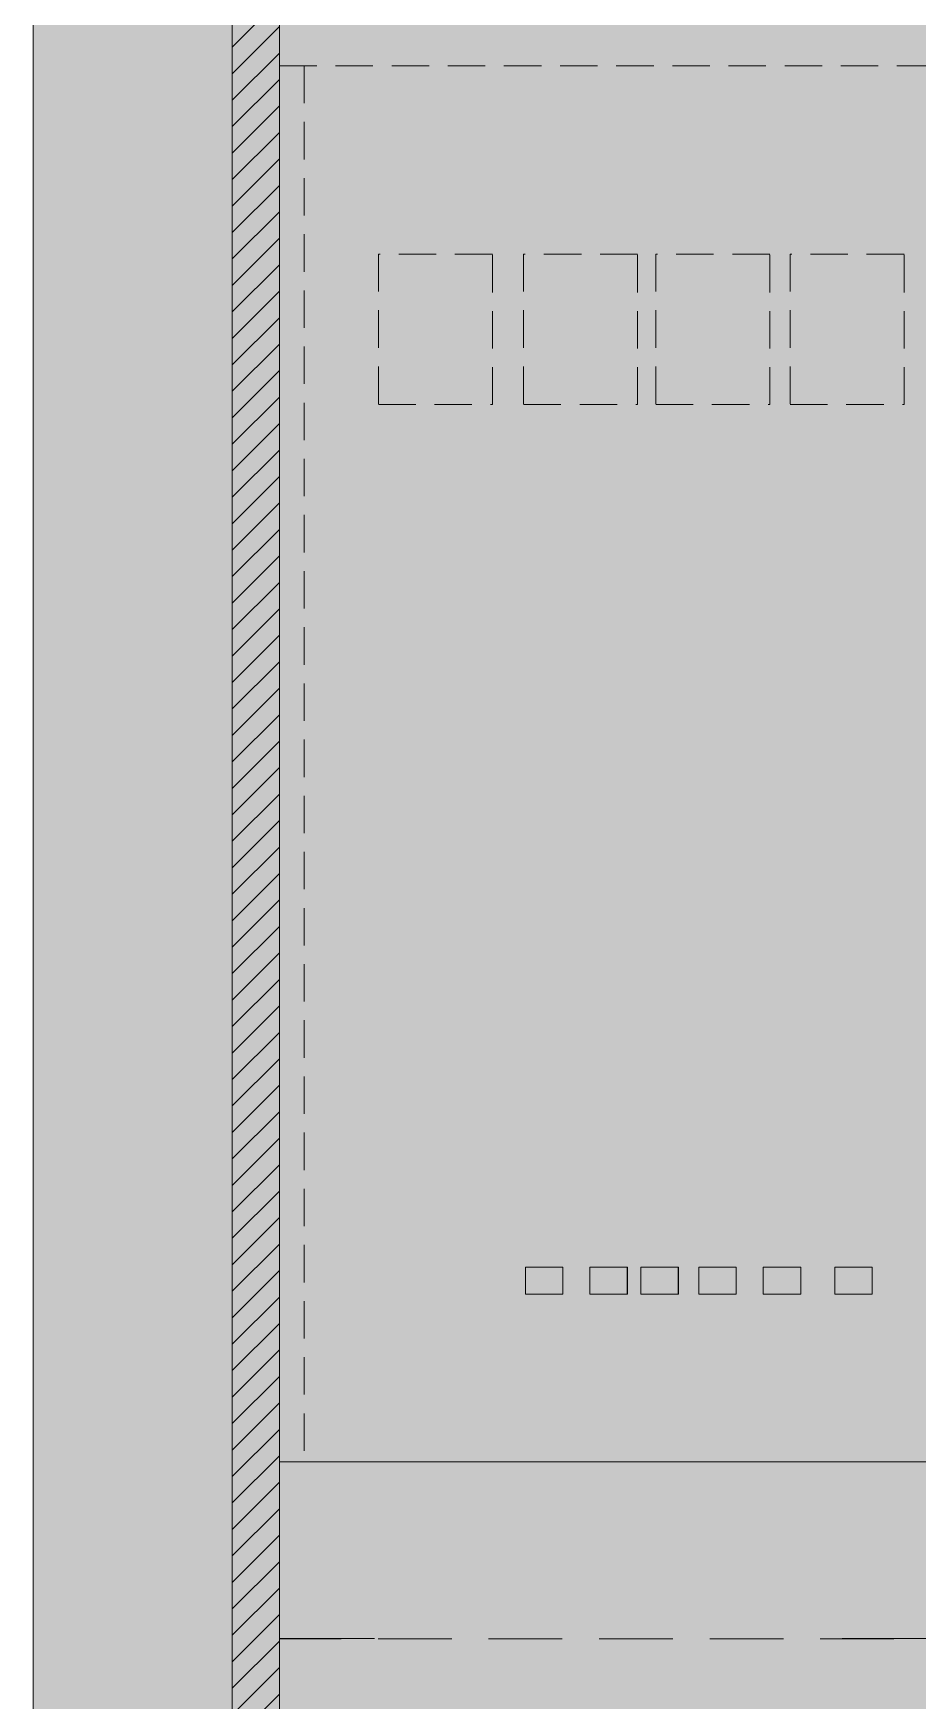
# Model space of a CAD drawing. Header units: millimetres. Extents: x 5622 to 8918, y 2044 to 6634.
# Drawn here: x 8317.6 to 8467.6, y 5187.8 to 5470.7 of the extents above; entities that cross this region are included whole.
import ezdxf

# ---------------------------------------------------------------- set-up
doc = ezdxf.new("R2010")
doc.units = ezdxf.units.MM
doc.linetypes.add('NASCOSTA', pattern=[9.525, 6.35, -3.175])
doc.linetypes.add('TRATTEGGIATA', pattern=[0.75, 0.5, -0.25])
for name, color, linetype, lineweight in [('F_ARREDI', 7, 'Continuous', 5), ('F_COMPLEMENTI', 85, 'Continuous', 5), ('F_MULTI laminato OPACO', 1, 'Continuous', 5), ('F_MULTI laminato OPACO_retino', 1, 'Continuous', 5), ('F_Proiezioni', 253, 'NASCOSTA', 9), ('F_VETRO stratificato_pellilocala satinata', 151, 'Continuous', 5)]:
    doc.layers.add(name, color=color, linetype=linetype, lineweight=lineweight)

# ---------------------------------------------------------------- blocks, each defined once
blk = doc.blocks.new("LIBRERIA_ingresso-living_sez._B.B'")
at = {"layer": 'F_MULTI laminato OPACO_retino', "true_color": 0x636466}
h = blk.add_hatch(color=251, dxfattribs=at)
h.dxf.hatch_style = 1
h.paths.add_polyline_path([(41313.13, 11071.13), (41913.13, 11071.13), (41913.13, 13145.63), (41313.13, 13145.63)])
at = {"layer": 'F_MULTI laminato OPACO_retino', "true_color": 0x939598}
h = blk.add_hatch(color=252, dxfattribs=at)
h.dxf.hatch_style = 1
h.paths.add_polyline_path([(41313.13, 13145.63), (41613.13, 13145.63), (41613.13, 11071.13), (41313.13, 11071.13)])
at = {"layer": 'F_MULTI laminato OPACO', "color": 5}
for points in [[(41313.13, 11071.13), (41913.13, 11071.13), (41913.13, 13145.63), (41313.13, 13145.63)], [(41313.13, 13145.63), (41613.13, 13145.63), (41613.13, 11071.13), (41313.13, 11071.13)]]:
    blk.add_lwpolyline(points, close=True, dxfattribs=at)
at = {"layer": 'F_Proiezioni', "color": 1}
for p, q in [((41354.88, 12872.45), (41496.31, 12872.45)), ((41354.88, 12872.45), (41354.88, 12635.63)), ((41359.06, 12872.45), (41359.06, 12635.63)), ((41359.06, 12872.45), (41359.06, 12635.63)), ((41359.06, 12872.45), (41359.06, 12635.63)), ((41371.67, 12840.51), (41371.67, 12814.97)), ((41391.01, 12840.51), (41371.67, 12840.51)), ((41391.01, 12814.97), (41391.01, 12840.51)), ((41396.3, 12840.51), (41396.3, 12814.97)), ((41415.64, 12840.51), (41396.3, 12840.51)), ((41415.64, 12814.97), (41415.64, 12840.51)), ((41418.74, 12840.51), (41418.74, 12814.97)), ((41438.08, 12840.51), (41418.74, 12840.51)), ((41438.08, 12814.97), (41438.08, 12840.51)), ((41441.53, 12840.51), (41441.53, 12814.97)), ((41460.87, 12840.51), (41441.53, 12840.51)), ((41460.87, 12814.97), (41460.87, 12840.51)), ((41371.67, 12814.97), (41391.01, 12814.97)), ((41396.3, 12814.97), (41415.64, 12814.97)), ((41418.74, 12814.97), (41438.08, 12814.97)), ((41441.53, 12814.97), (41460.87, 12814.97)), ((41402.95, 12668.67), (41396.61, 12668.67)), ((41396.61, 12668.67), (41396.61, 12664.05)), ((41402.95, 12664.05), (41402.95, 12668.67)), ((41413.91, 12668.67), (41407.57, 12668.67)), ((41407.57, 12668.67), (41407.57, 12664.05)), ((41413.91, 12664.05), (41413.91, 12668.67)), ((41422.56, 12668.67), (41416.22, 12668.67)), ((41416.22, 12668.67), (41416.22, 12664.05)), ((41422.56, 12664.05), (41422.56, 12668.67)), ((41432.37, 12668.67), (41426.03, 12668.67)), ((41426.03, 12668.67), (41426.03, 12664.05)), ((41432.37, 12664.05), (41432.37, 12668.67)), ((41443.33, 12668.67), (41436.98, 12668.67)), ((41436.98, 12668.67), (41436.98, 12664.05)), ((41443.33, 12664.05), (41443.33, 12668.67)), ((41455.44, 12668.67), (41449.1, 12668.67)), ((41449.1, 12668.67), (41449.1, 12664.05)), ((41455.44, 12664.05), (41455.44, 12668.67)), ((41396.61, 12664.05), (41402.95, 12664.05)), ((41407.57, 12664.05), (41413.91, 12664.05)), ((41416.22, 12664.05), (41422.56, 12664.05)), ((41426.03, 12664.05), (41432.37, 12664.05)), ((41436.98, 12664.05), (41443.33, 12664.05)), ((41449.1, 12664.05), (41455.44, 12664.05)), ((41354.88, 12635.63), (41496.31, 12635.63))]:
    blk.add_line(p, q, dxfattribs=at)
at = {"layer": 'F_Proiezioni', "color": 1, "ltscale": 10}
blk.add_lwpolyline([(41346.88, 13121.63), (41354.88, 13121.63), (41354.88, 11167.63), (41346.88, 11167.63)], close=True, dxfattribs=at)
at = {"layer": 'F_Proiezioni', "color": 1, "ltscale": 25}
blk.add_lwpolyline([(41354.88, 12635.63), (41609.13, 12635.63), (41609.13, 12605.63), (41354.88, 12605.63)], close=True, dxfattribs=at)

msp = doc.modelspace()

# ---------------------------------------------------------------- hatches: boundary and pattern name
at = {"layer": 'F_VETRO stratificato_pellilocala satinata', "ltscale": 10}
h = msp.add_hatch(color=256, dxfattribs=at)
h.dxf.hatch_style = 1
h.paths.add_polyline_path([(8351.313, 5714.327), (8359.313, 5714.327), (8359.313, 3760.327), (8351.313, 3760.327)])
at = {"layer": 'F_VETRO stratificato_pellilocala satinata', "ltscale": 10, "true_color": 0x636466}
h = msp.add_hatch(dxfattribs=at)
h.set_pattern_fill('ANSI31', color=251)
h.set_pattern_definition([(45, (53607.5868, -7323.7995), (-2.24506403, 2.24506403), [])])
h.paths.add_polyline_path([(8351.313, 5714.327), (8359.313, 5714.327), (8359.313, 3760.327), (8351.313, 3760.327)])

# ---------------------------------------------------------------- linework, layer by layer
at = {"layer": 'F_COMPLEMENTI', "linetype": 'NASCOSTA'}
for p, q in [((8359.313, 5465.154), (8500.745, 5465.154)), ((8359.313, 5465.154), (8359.313, 5228.326)), ((8363.493, 5465.154), (8363.493, 5228.326)), ((8363.493, 5465.154), (8363.493, 5228.326)), ((8363.493, 5465.154), (8363.493, 5228.326)), ((8376.102, 5433.213), (8376.102, 5407.676)), ((8395.437, 5433.213), (8376.102, 5433.213)), ((8395.437, 5407.676), (8395.437, 5433.213)), ((8400.731, 5433.213), (8400.731, 5407.676)), ((8420.067, 5433.213), (8400.731, 5433.213)), ((8420.067, 5407.676), (8420.067, 5433.213)), ((8423.174, 5433.213), (8423.174, 5407.676)), ((8442.509, 5433.213), (8423.174, 5433.213)), ((8442.509, 5407.676), (8442.509, 5433.213)), ((8445.962, 5433.213), (8445.962, 5407.676)), ((8465.297, 5433.213), (8445.962, 5433.213)), ((8465.297, 5407.676), (8465.297, 5433.213)), ((8376.102, 5407.676), (8395.437, 5407.676)), ((8400.731, 5407.676), (8420.067, 5407.676)), ((8423.174, 5407.676), (8442.509, 5407.676)), ((8445.962, 5407.676), (8465.297, 5407.676)), ((8407.385, 5261.367), (8401.04, 5261.367)), ((8401.04, 5261.367), (8401.04, 5256.751)), ((8407.385, 5256.751), (8407.385, 5261.367)), ((8418.344, 5261.367), (8411.999, 5261.367)), ((8411.999, 5261.367), (8411.999, 5256.751)), ((8418.344, 5256.751), (8418.344, 5261.367)), ((8426.996, 5261.367), (8420.651, 5261.367)), ((8420.651, 5261.367), (8420.651, 5256.751)), ((8426.996, 5256.751), (8426.996, 5261.367)), ((8436.801, 5261.367), (8430.456, 5261.367)), ((8430.456, 5261.367), (8430.456, 5256.751)), ((8436.801, 5256.751), (8436.801, 5261.367)), ((8447.76, 5261.367), (8441.415, 5261.367)), ((8441.415, 5261.367), (8441.415, 5256.751)), ((8447.76, 5256.751), (8447.76, 5261.367)), ((8459.872, 5261.367), (8453.528, 5261.367)), ((8453.528, 5261.367), (8453.528, 5256.751)), ((8459.872, 5256.751), (8459.872, 5261.367)), ((8401.04, 5256.751), (8407.385, 5256.751)), ((8411.999, 5256.751), (8418.344, 5256.751)), ((8420.651, 5256.751), (8426.996, 5256.751)), ((8430.456, 5256.751), (8436.801, 5256.751)), ((8441.415, 5256.751), (8447.76, 5256.751)), ((8453.528, 5256.751), (8459.872, 5256.751)), ((8359.313, 5228.326), (8500.745, 5228.326))]:
    msp.add_line(p, q, dxfattribs=at)
at = {"layer": 'F_MULTI laminato OPACO', "linetype": 'TRATTEGGIATA', "ltscale": 25}
msp.add_lwpolyline([(8359.313, 5228.326), (8613.563, 5228.326), (8613.563, 5198.326), (8359.313, 5198.326)], close=True, dxfattribs=at)
at = {"layer": 'F_VETRO stratificato_pellilocala satinata', "color": 1, "ltscale": 10}
msp.add_lwpolyline([(8351.313, 5714.327), (8359.313, 5714.327), (8359.313, 3760.327), (8351.313, 3760.327)], close=True, dxfattribs=at)

# ---------------------------------------------------------------- block references
at = {"layer": 'F_ARREDI'}
msp.add_blockref("LIBRERIA_ingresso-living_sez._B.B'", (-32995.569, -7407.299), dxfattribs=at)

doc.saveas('drawing.dxf')
